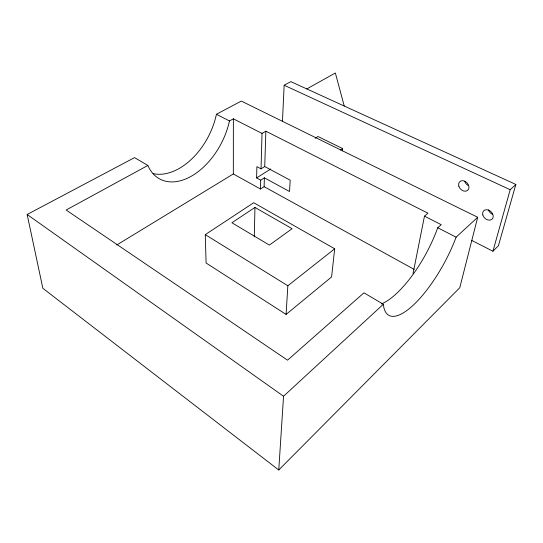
<?xml version="1.0" encoding="UTF-8"?>
<svg xmlns="http://www.w3.org/2000/svg" width="543" height="543" viewBox="0 0 543 543"><rect width="100%" height="100%" fill="white"/><g stroke="black" fill="none" stroke-linecap="round" stroke-linejoin="round"><path stroke-width="0.81" d="M116.779 244.988L233.334 173.957L233.368 118.829L262.025 133.422L265.853 131.196L427.952 213.209L424.47 216.155L413.033 273.665M254.287 236.85L254.959 207.44L292.1 228.691L269.396 245.097L231.909 222.766L254.959 207.44M264.733 166.558L290.193 180.181L289.541 191.516L264.38 177.826L260.715 180.161L256.608 177.914L256.88 166.64L261.027 168.873L264.733 166.558L265.853 131.196M233.334 173.957L260.464 189.012L260.715 180.161M261.027 168.873L262.025 133.422M260.464 189.012L264.102 186.663L264.38 177.826M282.448 121.523L284.159 85.231L290.844 81.633L515.85 184.45L498.426 245.741L492.942 251.233L471.792 240.454M286.086 314.417L287.851 285.767L334.685 248.789L253.724 202.722L205.274 234.63L206.096 263.002L286.086 314.417L331.603 276.944L334.685 248.789M233.368 118.829L229.465 120.96A59.94 37.813 -62.5 0 1 190.498 176.679A59.94 37.813 -62.5 0 1 147.852 165.459L134.549 157.619L27.15 214.492L42.856 288.299L278.756 470.007L283.541 396.247L383.338 304.25A72.07 23.587 -61.4 0 0 412.924 305.492A72.07 23.587 -61.4 0 0 456.113 237.169L477.697 217.268L241.302 101.086L216.413 114.268A59.248 38.404 -62.6 0 1 153.174 173.624M342.429 150.9L342.681 148.606L317.954 136.497L315.123 138.275M477.697 217.268L459.772 287.722L278.756 470.007M492.942 251.233L510.176 189.704L515.85 184.45M381.335 303.931A71.079 25.032 -61.5 0 0 437.746 227.748L441.221 224.687L424.47 216.155M340.583 149.997L342.681 148.606M256.608 177.914L270.753 168.988M306.809 88.93L335.357 72.993L344.228 106.028M147.852 165.459L66.131 210.026L287.539 360.179L363.939 292.82L383.338 304.25M284.159 85.231L510.176 189.704M216.413 114.268L229.465 120.96M437.746 227.748L456.113 237.169M264.102 186.663L414.133 269.376M205.274 234.63L287.851 285.767M27.15 214.492L283.541 396.247M468.514 185.645A5.837 4.52 46.7 0 1 464.713 181.26M492.331 214.22A5.905 4.52 42.9 0 1 488.496 209.808M458.821 186.181A5.892 4.52 46.9 0 0 467.625 190.41A5.892 4.52 46.9 0 0 464.917 181.247A5.892 4.52 46.9 0 0 458.821 186.181M482.815 215.014A5.959 4.52 43.2 0 0 491.795 219.433A5.959 4.52 43.2 0 0 489.175 210.358A5.959 4.52 43.2 0 0 482.815 215.014"/></g></svg>
